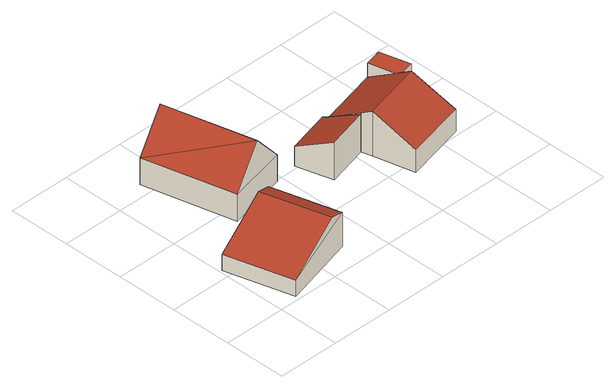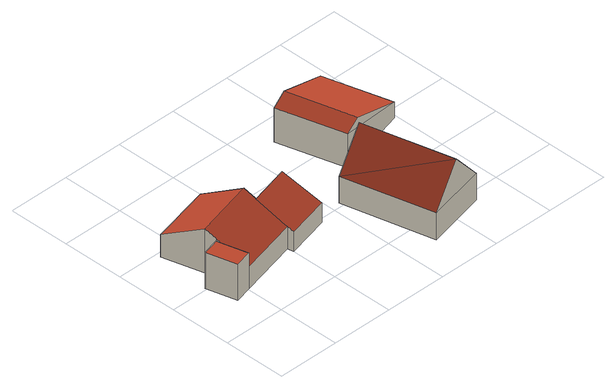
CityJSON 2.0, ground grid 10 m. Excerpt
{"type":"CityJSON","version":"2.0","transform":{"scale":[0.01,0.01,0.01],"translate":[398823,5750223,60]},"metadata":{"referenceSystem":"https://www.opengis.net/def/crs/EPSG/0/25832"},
"CityObjects":{
"building1":{"type":"Building","attributes":{"Gemeindeschluessel":"05558044","Geometrietyp2DReferenz":"3000","function":"31001_2700","roofType":"3100","measuredHeight":6.66},"geometry":[{"type":"Solid","lod":"2","boundaries":[[[[0,1,2,3]],[[4,5,1,0]],[[6,7,5,4]],[[3,2,7,6]],[[0,8,4]],[[6,9,3]],[[3,9,8,0]],[[4,8,9,6]],[[1,5,7,2]]]],"semantics":{"surfaces":[{"type":"WallSurface"},{"type":"RoofSurface"},{"type":"GroundSurface"}],"values":[[0,0,0,0,0,0,1,1,2]]}}]},
"building2":{"type":"Building","attributes":{"Gemeindeschluessel":"05558044","Geometrietyp2DReferenz":"3000","function":"31001_1100","roofType":"3100","measuredHeight":10.14},"address":[{"country":"Germany","locality":"Senden","thoroughfareNumber":"31","thoroughfareName":"Bredenbeck"}],"geometry":[{"type":"Solid","lod":"2","boundaries":[[[[10,11,12,13]],[[14,15,11,10]],[[16,17,15,14]],[[13,12,17,16]],[[10,18,14]],[[16,19,13]],[[10,13,19]],[[19,18,10]],[[18,19,16]],[[16,14,18]],[[11,15,17,12]]]],"semantics":{"surfaces":[{"type":"WallSurface"},{"type":"RoofSurface"},{"type":"GroundSurface"}],"values":[[0,0,0,0,0,0,1,1,1,1,2]]}}]},
"building3":{"type":"Building","attributes":{"Gemeindeschluessel":"05558044","Geometrietyp2DReferenz":"3000","function":"31001_2700"},"children":["building3-1","building3-2","building3-3"]},
"building3-1":{"type":"BuildingPart","attributes":{"roofType":"1000","measuredHeight":6.02},"parents":["building3"],"geometry":[{"type":"Solid","lod":"2","boundaries":[[[[20,21,22,23]],[[23,24,25,26,20]],[[27,22,21,28]],[[24,27,28,29,25]],[[23,22,27,24]],[[26,25,29]],[[21,20,26,29,28]]]],"semantics":{"surfaces":[{"type":"WallSurface"},{"type":"RoofSurface"},{"type":"GroundSurface"},{"type":"ClosureSurface"}],"values":[[0,1,2,0,0,0,3]]}}]},
"building3-2":{"type":"BuildingPart","attributes":{"roofType":"3100","measuredHeight":7.39},"parents":["building3"],"geometry":[{"type":"Solid","lod":"2","boundaries":[[[[30,31,32,33]],[[34,35,36,31,30]],[[29,28,37,38]],[[39,40,21,20,41]],[[42,43,40,39]],[[44,45,43,42]],[[33,32,45,44]],[[41,26,29,38,46,34,30,33,39]],[[44,42,39,33]],[[31,36,37,28,21,40,43,45,32]],[[35,34,46]],[[37,36,35,46,38]],[[26,41,20]],[[28,29,26,20,21]]]],"semantics":{"surfaces":[{"type":"WallSurface"},{"type":"RoofSurface"},{"type":"GroundSurface"},{"type":"ClosureSurface"}],"values":[[0,0,0,0,0,0,0,1,1,2,0,3,0,3]]}}]},
"building3-3":{"type":"BuildingPart","attributes":{"roofType":"2100","measuredHeight":6.24},"parents":["building3"],"geometry":[{"type":"Solid","lod":"2","boundaries":[[[[47,31,36,35]],[[48,49,31,47]],[[50,51,49,48]],[[52,53,51,50]],[[54,55,53,52]],[[56,38,37,55,54]],[[54,52,50,48,47,35,46,56]],[[31,49,51,53,55,37,36]],[[38,56,46]],[[37,38,46,35,36]]]],"semantics":{"surfaces":[{"type":"WallSurface"},{"type":"RoofSurface"},{"type":"GroundSurface"},{"type":"ClosureSurface"}],"values":[[0,0,0,0,0,0,1,2,0,3]]}}]}
},
"vertices":[
[1524,391,596],[1524,391,29],[1236,1474,29],[1236,1474,596],[336,69,296],[336,69,29],[46,1156,296],[46,1156,29],[1267,321,695],[978,1405,695],
[1875,1951,506],[1875,1951,61],[1529,3414,61],[1529,3414,506],[902,1720,506],[902,1720,61],[555,3183,506],[555,3183,61],[1389,1836,1075],[1042,3298,1075],
[4111,1895,630],[4111,1895,28],[4384,1964,28],[4384,1964,630],[4263,2449,630],[3989,2380,630],[4093,1969,630],[4263,2449,28],[3989,2380,28],[3989,2380,399],
[3134,1647,673],[3134,1647,28],[3175,1480,28],[3175,1480,767],[3139,1649,673],[3139,1649,652],[3139,1649,28],[3023,2136,28],[3023,2136,400],[4154,1726,767],[4154,1726,28],[4111,1895,672],[4319,1072,399],[4319,1072,28],[3334,826,399],[3334,826,28],[3049,2026,461],
[3134,1647,652],[2459,1474,650],[2459,1474,28],[2298,2054,356],[2298,2054,28],[2999,2236,356],[2999,2236,28],[3022,2136,406],[3022,2136,28],[3023,2136,406]
]}
